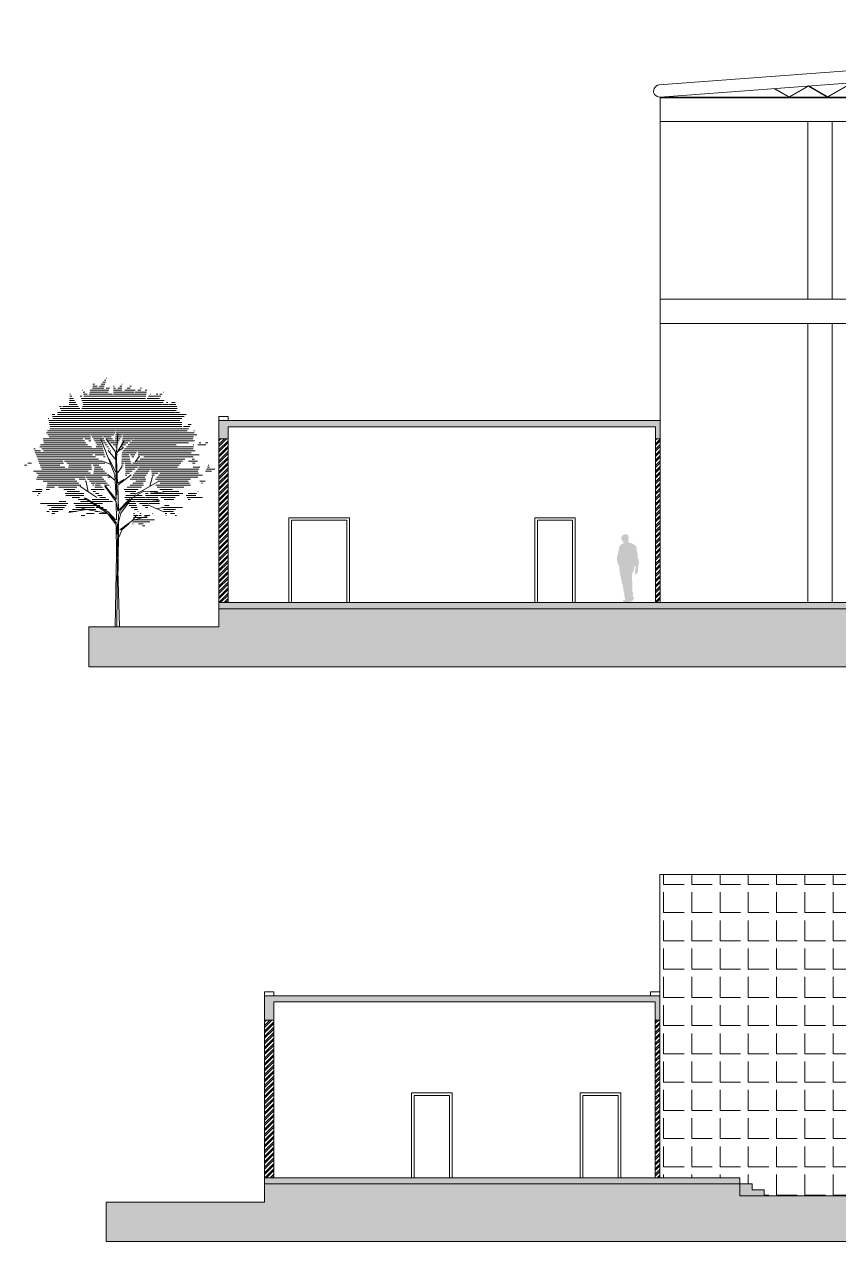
# Model space of a CAD drawing. Header units: inches. Extents: x 0 to 109, y 0 to 144.
# Drawn here: x 3.54 to 23.67, y 105.67 to 135.77 of the extents above; entities that cross this region are included whole.
import ezdxf

# ---------------------------------------------------------------- set-up
doc = ezdxf.new("R2010")
doc.units = ezdxf.units.IN
doc.header["$MEASUREMENT"] = 0
for name, color, linetype, lineweight in [('M_ELEV 2', 251, 'Continuous', 15), ('M_HATCH', 252, 'Continuous', 0), ('M_WALLS', 251, 'Continuous', 15)]:
    doc.layers.add(name, color=color, linetype=linetype, lineweight=lineweight)
doc.layers.add('M_FURNITURE', color=250, linetype='Continuous', lineweight=5, transparency=0.1)
pattern_1 = [(45, (-2902.48507, -285.21883), (-0.067351921, 0.067351921), []), (45, (-2902.44017, -285.21883), (-0.067351921, 0.067351921), [])]
pattern_2 = [(45, (-2902.48507, -278.75555), (-0.067351921, 0.067351921), []), (45, (-2902.44017, -278.75555), (-0.067351921, 0.067351921), [])]

# ---------------------------------------------------------------- blocks, each defined once
blk = doc.blocks.new('*X2')
at = {"color": 0, "linetype": 'ByBlock'}
for p, q in [((6.81, 14), (6.88, 14)), ((6.81, 13.9), (7.01, 13.9)), ((7.138, 13.9), (7.369, 13.9)), ((7.22, 14), (7.395, 14)), ((7.302, 14.1), (7.42, 14.1)), ((7.384, 14.2), (7.446, 14.2)), ((7.465, 14.3), (7.472, 14.3)), ((7.64, 13.9), (7.646, 13.9)), ((7.819, 13.9), (7.852, 13.9)), ((8.138, 13.9), (8.243, 13.9)), ((8.238, 14), (8.248, 14)), ((8.634, 13.9), (8.693, 13.9)), ((5.653, 13.3), (5.83, 13.3)), ((5.661, 13.4), (5.763, 13.4)), ((5.668, 13.5), (5.697, 13.5)), ((6.175, 13.4), (6.259, 13.4)), ((6.218, 13.3), (9.407, 13.3)), ((6.296, 13.7), (6.305, 13.7)), ((6.318, 13.6), (6.413, 13.6)), ((6.341, 13.5), (6.52, 13.5)), ((6.363, 13.4), (9.422, 13.4)), ((6.616, 13.5), (7.767, 13.5)), ((6.646, 13.6), (7.567, 13.6)), ((6.677, 13.7), (7.589, 13.7)), ((6.788, 13.8), (7.343, 13.8)), ((7.453, 13.8), (7.618, 13.8)), ((7.819, 13.8), (7.922, 13.8)), ((7.819, 13.7), (8.233, 13.7)), ((7.819, 13.6), (8.228, 13.6)), ((7.819, 13.5), (9.438, 13.5)), ((8.038, 13.8), (8.238, 13.8)), ((8.251, 13.6), (8.838, 13.6)), ((8.379, 13.7), (8.888, 13.7)), ((8.506, 13.8), (8.651, 13.8)), ((8.889, 13.6), (9.453, 13.6)), ((9.023, 13.7), (9.17, 13.7)), ((9.156, 13.8), (9.211, 13.8)), ((9.389, 13.7), (9.468, 13.7)), ((9.483, 13.3), (10.095, 13.3)), ((9.557, 13.4), (10.161, 13.4)), ((9.632, 13.5), (9.652, 13.5)), ((9.929, 13.5), (10.013, 13.5)), ((10.112, 13.5), (10.228, 13.5)), ((10.272, 13.6), (10.294, 13.6)), ((5.113, 13), (5.114, 13)), ((5.153, 12.9), (5.243, 12.9)), ((5.193, 12.8), (6.163, 12.8)), ((5.233, 12.7), (10.918, 12.7)), ((5.322, 12.9), (6.096, 12.9)), ((5.63, 13), (6.03, 13)), ((5.637, 13.1), (5.963, 13.1)), ((5.645, 13.2), (5.896, 13.2)), ((6.261, 13.2), (9.392, 13.2)), ((6.263, 12.8), (10.964, 12.8)), ((6.296, 12.9), (10.948, 12.9)), ((6.304, 13.1), (10.285, 13.1)), ((6.329, 13), (10.235, 13)), ((9.408, 13.2), (10.335, 13.2)), ((10.263, 13), (10.504, 13)), ((10.448, 13.1), (10.504, 13.1)), ((10.535, 13), (10.907, 13)), ((10.685, 13.1), (10.865, 13.1)), ((4.6, 12.3), (4.626, 12.3)), ((4.621, 12.2), (11.102, 12.2)), ((4.643, 12.1), (11.21, 12.1)), ((4.784, 12.5), (4.931, 12.5)), ((4.801, 12.4), (11.314, 12.4)), ((4.817, 12.3), (11.208, 12.3)), ((5.053, 12.6), (10.873, 12.6)), ((5.062, 12.5), (11.419, 12.5)), ((10.908, 12.6), (11.084, 12.6)), ((4.519, 11.6), (7.885, 11.6)), ((4.556, 11.7), (7.928, 11.7)), ((4.581, 11.5), (6.684, 11.5)), ((4.665, 12), (11.202, 12)), ((4.68, 11.8), (11.531, 11.8)), ((4.687, 11.9), (11.195, 11.9)), ((6.715, 11.5), (7.842, 11.5)), ((7.93, 11.5), (8.261, 11.5)), ((7.943, 11.6), (8.311, 11.6)), ((7.956, 11.7), (11.467, 11.7)), ((8.299, 11.5), (11.937, 11.5)), ((8.312, 11.6), (11.82, 11.6)), ((11.282, 11.9), (11.595, 11.9)), ((11.522, 12), (11.658, 12)), ((11.79, 11.7), (11.835, 11.7)), ((4.18, 10.9), (6.735, 10.9)), ((4.221, 11), (6.544, 11)), ((4.351, 11.3), (6.301, 11.3)), ((4.364, 11.2), (6.382, 11.2)), ((4.378, 11.1), (6.463, 11.1)), ((4.644, 11.4), (6.689, 11.4)), ((6.408, 11.3), (6.694, 11.3)), ((6.608, 11.2), (6.7, 11.2)), ((6.772, 11.4), (7.283, 11.4)), ((6.828, 11.3), (7.342, 11.3)), ((6.885, 11.2), (7.196, 11.2)), ((6.942, 11.1), (7.222, 11.1)), ((6.961, 10.9), (7.274, 10.9)), ((6.998, 11), (7.248, 11)), ((7.244, 11.2), (7.4, 11.2)), ((7.328, 11.4), (7.714, 11.4)), ((7.328, 11.1), (7.459, 11.1)), ((7.413, 11), (7.517, 11)), ((7.445, 11.3), (7.782, 11.3)), ((7.497, 10.9), (7.576, 10.9)), ((7.563, 11.2), (7.851, 11.2)), ((7.681, 11.1), (8.061, 11.1)), ((7.799, 11), (8.011, 11)), ((7.89, 11.2), (8.111, 11.2)), ((7.903, 11.3), (8.161, 11.3)), ((7.917, 11.4), (8.211, 11.4)), ((7.917, 10.9), (7.961, 10.9)), ((8.216, 10.9), (8.292, 10.9)), ((8.229, 11), (8.415, 11)), ((8.243, 11.1), (8.538, 11.1)), ((8.257, 11.2), (8.661, 11.2)), ((8.271, 11.3), (8.784, 11.3)), ((8.285, 11.4), (11.782, 11.4)), ((8.462, 10.9), (11.771, 10.9)), ((8.55, 11), (10.926, 11)), ((8.638, 11.1), (11.525, 11.1)), ((8.726, 11.2), (11.823, 11.2)), ((8.815, 11.3), (11.751, 11.3)), ((11.77, 11), (11.793, 11)), ((11.99, 11), (12.392, 11)), ((12.065, 11.1), (12.137, 11.1)), ((12.378, 11.1), (12.492, 11.1)), ((3.878, 10.8), (3.948, 10.8)), ((3.918, 10.7), (4.219, 10.7)), ((3.957, 10.6), (7.353, 10.6)), ((3.997, 10.5), (6.782, 10.5)), ((4.037, 10.4), (6.936, 10.4)), ((4.076, 10.3), (5.289, 10.3)), ((4.274, 10.8), (7.301, 10.8)), ((4.368, 10.7), (7.327, 10.7)), ((5.3, 10.3), (7.09, 10.3)), ((6.914, 10.5), (7.379, 10.5)), ((7.325, 10.4), (7.405, 10.4)), ((7.581, 10.8), (7.634, 10.8)), ((7.666, 10.7), (7.693, 10.7)), ((7.75, 10.6), (7.752, 10.6)), ((8.23, 10.3), (8.637, 10.3)), ((8.236, 10.4), (8.611, 10.4)), ((8.241, 10.5), (8.585, 10.5)), ((8.246, 10.6), (8.559, 10.6)), ((8.285, 10.7), (9.004, 10.7)), ((8.374, 10.8), (11.76, 10.8)), ((8.579, 10.6), (8.944, 10.6)), ((8.657, 10.5), (8.884, 10.5)), ((8.736, 10.4), (8.824, 10.4)), ((9.043, 10.7), (11.86, 10.7)), ((9.043, 10.6), (11.658, 10.6)), ((9.043, 10.5), (12.057, 10.5)), ((9.145, 10.3), (11.349, 10.3)), ((9.328, 10.4), (11.759, 10.4)), ((11.711, 10.3), (11.827, 10.3)), ((3.415, 10), (3.533, 10)), ((3.592, 10.1), (3.776, 10.1)), ((3.869, 9.7), (6.579, 9.7)), ((4.116, 10.2), (5.319, 10.2)), ((4.155, 10.1), (5.35, 10.1)), ((4.195, 10), (5.176, 10)), ((4.234, 9.9), (5.421, 9.9)), ((4.274, 9.8), (6.758, 9.8)), ((5.406, 10.2), (7.245, 10.2)), ((5.512, 10.1), (6.702, 10.1)), ((5.602, 9.9), (6.739, 9.9)), ((5.618, 10), (6.721, 10)), ((6.702, 10.1), (7.399, 10.1)), ((6.815, 10), (7.102, 10)), ((6.85, 9.7), (7.382, 9.7)), ((6.87, 9.8), (7.288, 9.8)), ((6.89, 9.9), (7.195, 9.9)), ((8.21, 9.9), (8.246, 9.9)), ((8.215, 10), (8.296, 10)), ((8.22, 10.1), (8.346, 10.1)), ((8.225, 10.2), (8.396, 10.2)), ((8.4, 10.2), (8.663, 10.2)), ((8.402, 10.1), (8.689, 10.1)), ((8.405, 10), (9.132, 10)), ((8.408, 9.9), (9.002, 9.9)), ((8.411, 9.8), (8.871, 9.8)), ((8.414, 9.7), (8.74, 9.7)), ((8.778, 10.1), (11.156, 10.1)), ((8.933, 9.7), (9.587, 9.7)), ((8.962, 10.2), (11.241, 10.2)), ((9.002, 9.8), (9.658, 9.8)), ((9.072, 9.9), (10.986, 9.9)), ((9.141, 10), (11.071, 10)), ((9.692, 9.8), (12.046, 9.8)), ((9.703, 9.7), (11.999, 9.7)), ((11.529, 10.2), (11.984, 10.2)), ((11.729, 10.1), (11.865, 10.1)), ((11.767, 9.9), (12.093, 9.9)), ((12.377, 9.7), (12.676, 9.7)), ((12.421, 9.8), (12.826, 9.8)), ((12.464, 9.9), (12.564, 9.9)), ((12.508, 10), (12.534, 10)), ((4.011, 9.6), (6.693, 9.6)), ((4.011, 9.3), (5.912, 9.3)), ((4.052, 9.4), (5.812, 9.4)), ((4.113, 9.5), (6.365, 9.5)), ((4.349, 9.2), (6.012, 9.2)), ((4.567, 9.1), (6.112, 9.1)), ((5.836, 9.4), (6.403, 9.4)), ((6.127, 9.3), (6.441, 9.3)), ((6.375, 9.5), (6.808, 9.5)), ((6.417, 9.2), (6.478, 9.2)), ((6.459, 9.4), (7.261, 9.4)), ((6.544, 9.3), (7.346, 9.3)), ((6.629, 9.2), (7.432, 9.2)), ((6.713, 9.1), (6.924, 9.1)), ((6.81, 9.5), (7.568, 9.5)), ((6.83, 9.6), (7.475, 9.6)), ((6.946, 9.1), (7.517, 9.1)), ((7.549, 9.4), (7.662, 9.4)), ((8.416, 9.6), (8.61, 9.6)), ((8.419, 9.5), (8.479, 9.5)), ((8.655, 9.3), (9.051, 9.3)), ((8.725, 9.4), (9.375, 9.4)), ((8.787, 9.1), (9.296, 9.1)), ((8.794, 9.5), (9.446, 9.5)), ((8.863, 9.6), (9.517, 9.6)), ((8.933, 9.2), (9.404, 9.2)), ((9.079, 9.3), (9.429, 9.3)), ((9.713, 9.6), (10.021, 9.6)), ((9.724, 9.5), (9.847, 9.5)), ((9.908, 9.3), (11.63, 9.3)), ((9.971, 9.4), (11.99, 9.4)), ((10.018, 9.2), (11.523, 9.2)), ((10.043, 9.5), (12.219, 9.5)), ((10.116, 9.6), (12.019, 9.6)), ((10.128, 9.1), (11.573, 9.1)), ((12.086, 9.2), (12.361, 9.2)), ((12.171, 9.1), (12.222, 9.1)), ((3.818, 8.7), (4.281, 8.7)), ((3.985, 8.8), (4.29, 8.8)), ((4.072, 8.5), (4.107, 8.5)), ((4.094, 8.6), (4.194, 8.6)), ((4.488, 8.8), (4.656, 8.8)), ((4.514, 8.9), (4.906, 8.9)), ((4.54, 9), (6.212, 9)), ((5.107, 8.9), (6.017, 8.9)), ((5.367, 8.8), (5.915, 8.8)), ((5.439, 8.6), (6.361, 8.6)), ((5.465, 8.5), (6.353, 8.5)), ((5.539, 8.7), (6.138, 8.7)), ((6.714, 8.8), (7.362, 8.8)), ((6.798, 9), (6.857, 9)), ((6.824, 8.7), (6.93, 8.7)), ((6.896, 8.9), (7.275, 8.9)), ((6.921, 9), (7.188, 9)), ((6.934, 8.6), (7.097, 8.6)), ((7.044, 8.5), (7.265, 8.5)), ((7.38, 9), (7.602, 9)), ((7.679, 8.9), (7.687, 8.9)), ((8.349, 8.8), (9.035, 8.8)), ((8.395, 8.7), (8.925, 8.7)), ((8.439, 8.5), (8.875, 8.5)), ((8.495, 8.9), (9.216, 8.9)), ((8.641, 9), (9.304, 9)), ((8.667, 8.6), (8.9, 8.6)), ((8.907, 8.5), (9.233, 8.5)), ((9.398, 8.6), (9.53, 8.6)), ((9.412, 8.5), (9.991, 8.5)), ((9.631, 8.7), (9.993, 8.7)), ((9.661, 8.6), (11.249, 8.6)), ((9.924, 9), (11.623, 9)), ((9.987, 8.9), (11.299, 8.9)), ((10.004, 8.5), (11.063, 8.5)), ((10.116, 8.8), (10.736, 8.8)), ((10.244, 8.7), (11.058, 8.7)), ((11.422, 8.5), (11.89, 8.5)), ((11.511, 8.6), (11.928, 8.6)), ((11.994, 8.7), (12.006, 8.7)), ((4.216, 8.1), (5.572, 8.1)), ((4.553, 8), (5.486, 8)), ((4.756, 7.9), (5.4, 7.9)), ((5.129, 8.2), (5.474, 8.2)), ((5.773, 8.4), (6.15, 8.4)), ((5.865, 8.1), (7.286, 8.1)), ((5.953, 8), (7.156, 8)), ((5.965, 7.9), (6.876, 7.9)), ((6.08, 8.3), (6.45, 8.3)), ((6.192, 8.2), (6.75, 8.2)), ((6.763, 8.3), (7.601, 8.3)), ((6.785, 8.2), (7.769, 8.2)), ((6.96, 7.9), (7.32, 7.9)), ((7.153, 8.4), (7.433, 8.4)), ((8.389, 8.4), (9.373, 8.4)), ((8.439, 8.3), (10.049, 8.3)), ((8.489, 8.2), (8.907, 8.2)), ((8.539, 8.1), (8.934, 8.1)), ((8.59, 8), (8.961, 8)), ((8.699, 7.9), (8.988, 7.9)), ((8.968, 8.2), (10.077, 8.2)), ((9.113, 8.1), (9.559, 8.1)), ((9.258, 8), (9.544, 8)), ((9.403, 7.9), (9.528, 7.9)), ((9.425, 8.4), (10.02, 8.4)), ((9.58, 8.1), (10.106, 8.1)), ((10.166, 8.4), (10.877, 8.4)), ((10.253, 7.9), (11.229, 7.9)), ((10.328, 8.3), (10.8, 8.3)), ((10.348, 8), (10.578, 8)), ((11.472, 8.4), (12.224, 8.4)), ((11.522, 8.3), (11.607, 8.3)), ((4.53, 7.7), (4.65, 7.7)), ((4.643, 7.8), (5.241, 7.8)), ((4.768, 7.5), (4.769, 7.5)), ((4.777, 7.6), (4.926, 7.6)), ((4.785, 7.7), (5.083, 7.7)), ((5.241, 7.8), (5.315, 7.8)), ((5.632, 7.7), (5.976, 7.7)), ((5.798, 7.8), (6.953, 7.8)), ((6.223, 7.5), (6.403, 7.5)), ((6.485, 7.6), (6.867, 7.6)), ((6.936, 7.7), (7.031, 7.7)), ((7.109, 7.6), (7.482, 7.6)), ((7.319, 7.8), (7.485, 7.8)), ((8.795, 7.3), (9.851, 7.3)), ((8.808, 7.6), (8.856, 7.6)), ((8.808, 7.5), (9.027, 7.5)), ((8.808, 7.4), (9.491, 7.4)), ((8.866, 7.8), (9.015, 7.8)), ((9.032, 7.7), (9.042, 7.7)), ((9.078, 7.5), (9.194, 7.5)), ((9.138, 7.6), (9.194, 7.6)), ((9.36, 7.5), (9.627, 7.5)), ((9.745, 7.6), (9.764, 7.6)), ((10.292, 7.8), (10.887, 7.8)), ((10.332, 7.7), (10.786, 7.7)), ((10.371, 7.6), (10.459, 7.6)), ((10.41, 7.5), (10.426, 7.5)), ((10.648, 7.6), (10.864, 7.6)), ((10.878, 7.5), (10.943, 7.5)), ((8.768, 7.1), (8.801, 7.1)), ((8.782, 7.2), (9.626, 7.2)), ((9.054, 7.1), (9.292, 7.1)), ((9.261, 7), (9.381, 7)), ((9.469, 6.9), (9.471, 6.9))]:
    blk.add_line(p, q, dxfattribs=at)

msp = doc.modelspace()

# ---------------------------------------------------------------- hatches: boundary and pattern name
at = {"layer": 'M_ELEV 2', "transparency": 33554641}
h = msp.add_hatch(color=256, dxfattribs=at)
h.dxf.hatch_style = 1
h.set_gradient(color1=(199, 200, 202), color2=(76, 0, 0), rotation=88)
h.paths.add_polyline_path([(5.137, 119.882), (96.545, 119.882), (96.545, 120.867), (92.994, 120.867), (92.994, 121.317), (8.348, 121.317), (8.348, 120.867), (5.137, 120.867)])
at = {"layer": 'M_FURNITURE', "transparency": 33554633}
msp.add_hatch(color=8, dxfattribs=at).paths.add_polyline_path([(18.35, 123.143), (18.401, 123.156), (18.435, 123.153), (18.459, 123.133), (18.476, 123.099), (18.483, 123.048), (18.472, 123.027), (18.472, 123), (18.483, 122.952), (18.523, 122.939), (18.54, 122.942), (18.632, 122.888), (18.673, 122.84), (18.683, 122.721), (18.697, 122.694), (18.707, 122.575), (18.724, 122.528), (18.731, 122.473), (18.731, 122.419), (18.717, 122.378), (18.714, 122.337), (18.707, 122.276), (18.707, 122.225), (18.693, 122.195), (18.67, 122.178), (18.659, 122.161), (18.636, 122.174), (18.636, 122.242), (18.636, 122.279), (18.653, 122.32), (18.653, 122.361), (18.636, 122.378), (18.629, 122.378), (18.608, 122.269), (18.574, 122.205), (18.561, 122.154), (18.564, 122.106), (18.557, 122.069), (18.568, 121.963), (18.568, 121.851), (18.571, 121.759), (18.585, 121.712), (18.581, 121.627), (18.602, 121.603), (18.602, 121.566), (18.591, 121.528), (18.554, 121.498), (18.517, 121.501), (18.513, 121.481), (18.513, 121.467), (18.387, 121.467), (18.34, 121.484), (18.343, 121.52), (18.391, 121.535), (18.387, 121.566), (18.384, 121.596), (18.374, 121.613), (18.374, 121.698), (18.36, 121.715), (18.347, 121.776), (18.35, 121.81), (18.333, 121.875), (18.326, 121.923), (18.312, 121.953), (18.248, 122.276), (18.248, 122.341), (18.221, 122.419), (18.207, 122.47), (18.19, 122.483), (18.19, 122.592), (18.2, 122.623), (18.221, 122.694), (18.227, 122.738), (18.24, 122.806), (18.258, 122.866), (18.282, 122.898), (18.314, 122.919), (18.328, 122.924), (18.355, 122.936), (18.347, 122.97), (18.327, 122.987), (18.316, 123.003), (18.304, 123.031), (18.301, 123.051), (18.3, 123.079), (18.301, 123.099), (18.325, 123.126)])
at = {"layer": 'M_HATCH'}
h = msp.add_hatch(color=256, dxfattribs=at)
h.dxf.hatch_style = 1
h.paths.add_polyline_path([(19.257, 125.967), (19.142, 125.967), (8.578, 125.967), (8.348, 125.967), (8.348, 125.517), (8.578, 125.517), (8.578, 125.817), (19.142, 125.817), (19.142, 125.517), (19.257, 125.517)])
h.paths.add_polyline_path([(92.994, 128.967), (92.764, 128.967), (70.294, 128.967), (59.004, 128.967), (59.004, 128.817), (70.064, 128.817), (70.064, 128.367), (70.294, 128.367), (70.294, 128.817), (92.764, 128.817), (92.764, 128.367), (92.994, 128.367)])
h.paths.add_polyline_path([(39.283, 133.967), (39.05, 133.967), (39.05, 133.367), (39.283, 133.367)])
h.paths.add_polyline_path([(39.283, 124.567), (39.05, 124.567), (39.05, 124.467), (39.283, 124.467)])
h = msp.add_hatch(dxfattribs=at)
h.set_pattern_fill('ANSI32', color=256, scale=0.01)
h.set_pattern_definition(pattern_1)
h.paths.add_polyline_path([(8.348, 121.467), (8.578, 121.467), (8.578, 125.517), (8.348, 125.517)])
h = msp.add_hatch(dxfattribs=at)
h.set_pattern_fill('ANSI32', color=256, scale=0.01)
h.set_pattern_definition(pattern_1)
h.paths.add_polyline_path([(19.257, 125.517), (19.142, 125.517), (19.142, 121.467), (19.257, 121.467)])
h = msp.add_hatch(color=256, dxfattribs=at)
h.dxf.hatch_style = 1
h.paths.add_polyline_path([(39.283, 121.467), (39.05, 121.467), (19.142, 121.467), (8.348, 121.467), (8.348, 121.317), (39.283, 121.317)])
h.paths.add_polyline_path([(53.027, 121.467), (39.283, 121.467), (39.283, 121.317), (53.027, 121.317)])
h.paths.add_polyline_path([(92.994, 121.467), (70.064, 121.467), (55.744, 121.467), (55.744, 121.317), (92.994, 121.317)])
h = msp.add_hatch(color=256, dxfattribs=at)
h.dxf.hatch_style = 1
h.paths.add_polyline_path([(19.249, 111.747), (9.474, 111.747), (9.474, 111.147), (9.704, 111.147), (9.704, 111.597), (19.134, 111.597), (19.134, 111.147), (19.249, 111.147)])
h.paths.add_polyline_path([(56.041, 113.247), (52.911, 113.247), (52.911, 113.147), (56.041, 113.147)])
h.paths.add_polyline_path([(53.141, 114.747), (52.911, 114.747), (52.911, 114.147), (53.141, 114.147)])
h.paths.add_polyline_path([(53.141, 110.347), (52.911, 110.347), (52.911, 110.247), (53.141, 110.247)])
h = msp.add_hatch(dxfattribs=at)
h.set_pattern_fill('ANGLE', color=256, scale=0.1)
h.set_pattern_definition([(0, (-2902.4851, -278.75555), (0, 0.6985), [0.508, -0.1905]), (90, (-2902.4851, -278.75555), (-0.6985, 0), [0.508, -0.1905])])
h.paths.add_polyline_path([(37.54, 114.147), (37.54, 114.747), (19.249, 114.747), (19.249, 111.747), (19.249, 107.247), (21.231, 107.247), (21.231, 107.097), (21.531, 107.097), (21.531, 106.947), (21.831, 106.947), (21.831, 106.797), (34.939, 106.797), (34.939, 106.947), (35.239, 106.947), (35.239, 107.097), (35.539, 107.097), (35.539, 107.247), (37.54, 107.247)])
h = msp.add_hatch(dxfattribs=at)
h.set_pattern_fill('ANSI32', color=256, scale=0.01)
h.set_pattern_definition(pattern_2)
h.paths.add_polyline_path([(9.704, 111.147), (9.474, 111.147), (9.474, 107.247), (9.704, 107.247)])
h = msp.add_hatch(dxfattribs=at)
h.set_pattern_fill('ANSI32', color=256, scale=0.01)
h.set_pattern_definition(pattern_2)
h.paths.add_polyline_path([(19.249, 111.147), (19.134, 111.147), (19.134, 107.247), (19.249, 107.247)])
h = msp.add_hatch(color=256, dxfattribs=at)
h.dxf.hatch_style = 1
h.paths.add_polyline_path([(21.231, 107.247), (19.249, 107.247), (9.474, 107.247), (9.474, 107.097), (19.249, 107.097), (21.231, 107.097)])
h.paths.add_polyline_path([(21.831, 106.947), (21.531, 106.947), (21.531, 107.097), (21.231, 107.097), (21.231, 106.797), (21.831, 106.797)])
h.paths.add_polyline_path([(54.34, 107.247), (37.773, 107.247), (37.54, 107.247), (35.539, 107.247), (35.539, 107.097), (54.34, 107.097)])
h.paths.add_polyline_path([(55.24, 106.797), (54.94, 106.797), (54.94, 106.947), (54.64, 106.947), (54.64, 107.097), (54.34, 107.097), (54.34, 106.647), (55.24, 106.647)])
h.paths.add_polyline_path([(35.539, 107.097), (35.239, 107.097), (35.239, 106.947), (34.939, 106.947), (34.939, 106.797), (35.539, 106.797)])
at = {"layer": 'M_HATCH', "transparency": 33554590}
h = msp.add_hatch(color=256, dxfattribs=at)
h.dxf.hatch_style = 1
h.set_gradient(color1=(199, 200, 202), color2=(76, 0, 0), rotation=89)
h.paths.add_polyline_path([(56.684, 106.647), (55.24, 106.647), (54.34, 106.647), (54.34, 107.097), (35.539, 107.097), (35.539, 106.797), (34.939, 106.797), (21.831, 106.797), (21.231, 106.797), (21.231, 107.097), (19.249, 107.097), (9.474, 107.097), (9.474, 106.647), (5.562, 106.647), (5.562, 105.667), (56.684, 105.667)])

# ---------------------------------------------------------------- linework, layer by layer
at = {"layer": 'M_ELEV 2'}
for p, q in [((19.257, 125.967), (19.257, 133.967)), ((39.05, 133.967), (19.257, 133.967)), ((39.05, 133.367), (19.257, 133.367)), ((22.908, 133.367), (22.908, 128.967)), ((23.508, 133.367), (23.508, 128.967)), ((39.05, 128.967), (19.257, 128.967)), ((39.05, 128.367), (19.257, 128.367)), ((22.908, 128.367), (22.908, 121.467)), ((23.508, 128.367), (23.508, 121.467)), ((5.137, 120.867), (5.137, 119.882)), ((5.137, 119.882), (96.545, 119.882)), ((37.54, 114.747), (19.249, 114.747)), ((19.249, 111.747), (19.249, 114.747)), ((5.562, 106.647), (5.562, 105.667)), ((5.562, 105.667), (56.684, 105.667))]:
    msp.add_line(p, q, dxfattribs=at)
for points in [[(11.578, 121.467), (11.578, 123.567), (10.078, 123.567), (10.078, 121.467)], [(11.513, 121.467), (11.513, 123.502), (10.143, 123.502), (10.143, 121.467)], [(17.158, 121.467), (17.158, 123.567), (16.158, 123.567), (16.158, 121.467)], [(17.093, 121.467), (17.093, 123.502), (16.223, 123.502), (16.223, 121.467)], [(13.113, 107.247), (13.113, 109.347), (14.113, 109.347), (14.113, 107.247)], [(13.178, 107.247), (13.178, 109.282), (14.048, 109.282), (14.048, 107.247)], [(17.284, 107.247), (17.284, 109.347), (18.284, 109.347), (18.284, 107.247)], [(17.349, 107.247), (17.349, 109.282), (18.219, 109.282), (18.219, 107.247)]]:
    msp.add_lwpolyline(points, dxfattribs=at)
at = {"layer": 'M_FURNITURE'}
for p, q in [((5.817, 125.187), (5.849, 125.638)), ((5.774, 124.628), (5.43, 125.509)), ((5.796, 125.197), (5.57, 125.498)), ((5.806, 124.993), (5.613, 125.23)), ((5.796, 125.111), (6.01, 125.466)), ((5.817, 125.176), (5.989, 125.305)), ((5.677, 124.886), (5.452, 124.972)), ((5.796, 124.703), (5.634, 125.026)), ((5.828, 124.123), (5.796, 125.187)), ((5.817, 125.015), (5.828, 125.154)), ((5.839, 124.413), (5.817, 125.015)), ((6.279, 124.95), (6.386, 125.09)), ((5.774, 124.499), (5.602, 124.639)), ((5.806, 124.015), (5.774, 124.628)), ((5.849, 124.682), (5.957, 124.832)), ((5.849, 124.37), (6.182, 124.628)), ((5.334, 124.069), (4.915, 124.349)), ((5.119, 124.209), (5.065, 124.456)), ((5.806, 123.962), (5.527, 124.349)), ((5.549, 124.349), (5.806, 124.015)), ((5.849, 124.424), (6.01, 124.51)), ((5.871, 123.758), (5.849, 124.37)), ((6.343, 124.177), (6.837, 124.456)), ((6.644, 124.349), (6.709, 124.585)), ((5.592, 123.682), (5.022, 124.059)), ((5.624, 123.704), (5.055, 124.048)), ((5.849, 123.725), (6.15, 124.037)), ((5.924, 123.682), (6.204, 124.059)), ((6.204, 124.059), (6.494, 124.22)), ((6.279, 124.145), (6.505, 124.252)), ((6.494, 124.22), (6.999, 124.177)), ((5.076, 123.768), (4.636, 123.693)), ((5.076, 123.768), (4.915, 123.822)), ((5.592, 123.682), (5.076, 123.768)), ((5.817, 123.511), (5.806, 123.962)), ((5.849, 123.725), (5.828, 123.919)), ((5.871, 123.639), (5.914, 123.758)), ((5.914, 123.758), (6.128, 123.983)), ((6.548, 123.962), (6.88, 123.994)), ((6.612, 123.876), (6.988, 123.715)), ((6.816, 123.79), (6.956, 123.822)), ((5.806, 123.392), (5.592, 123.682)), ((5.796, 123.511), (5.624, 123.704)), ((5.828, 123.435), (5.634, 123.65)), ((5.83, 123.157), (5.843, 123.415)), ((5.839, 122.952), (5.871, 123.639)), ((5.86, 122.243), (5.871, 123.446)), ((5.871, 123.446), (5.924, 123.682)), ((5.903, 123.263), (6.214, 123.5)), ((5.946, 123.263), (6.128, 123.425)), ((6.214, 123.5), (6.311, 123.629)), ((6.214, 123.5), (6.58, 123.607)), ((5.817, 122.662), (5.806, 123.392)), ((5.881, 123.091), (5.946, 123.263)), ((5.834, 122.586), (5.839, 122.942)), ((5.785, 120.867), (5.817, 122.662)), ((5.828, 120.889), (5.839, 122.554)), ((5.839, 122.554), (5.892, 120.867))]:
    msp.add_line(p, q, dxfattribs=at)
at = {"layer": 'M_WALLS'}
for p, q in [((39.26, 135.765), (19.235, 134.266)), ((39.283, 135.466), (19.257, 133.967)), ((39.05, 133.967), (19.257, 133.967)), ((39.05, 133.947), (19.257, 133.947)), ((8.348, 125.967), (8.348, 126.067)), ((8.348, 126.067), (8.578, 126.067)), ((8.578, 125.967), (8.348, 125.967)), ((8.348, 125.967), (8.348, 120.867)), ((8.578, 126.067), (8.578, 125.967)), ((8.578, 125.967), (19.142, 125.967)), ((8.578, 121.467), (8.578, 125.817)), ((8.578, 125.817), (19.142, 125.817)), ((19.257, 125.967), (19.142, 125.967)), ((19.142, 125.817), (19.142, 121.467)), ((19.257, 121.467), (19.257, 125.967)), ((8.578, 125.517), (8.348, 125.517)), ((19.257, 125.517), (19.142, 125.517)), ((19.142, 121.467), (8.348, 121.467)), ((92.994, 121.317), (8.348, 121.317)), ((39.05, 121.467), (19.142, 121.467)), ((8.348, 120.867), (5.137, 120.867)), ((9.474, 111.747), (9.474, 111.847)), ((9.474, 111.847), (9.704, 111.847)), ((9.474, 107.247), (9.474, 111.747)), ((9.474, 111.747), (19.249, 111.747)), ((9.704, 111.847), (9.704, 111.747)), ((19.019, 111.747), (19.019, 111.847)), ((19.019, 111.847), (19.249, 111.847)), ((19.249, 111.847), (19.249, 111.747)), ((19.249, 111.747), (19.249, 107.247)), ((9.704, 107.247), (9.704, 111.597)), ((9.704, 111.597), (19.134, 111.597)), ((19.134, 111.597), (19.134, 107.247)), ((9.474, 111.147), (9.704, 111.147)), ((19.134, 111.147), (19.249, 111.147)), ((9.474, 106.647), (9.474, 107.247)), ((9.474, 107.247), (19.249, 107.247)), ((19.249, 107.247), (21.231, 107.247)), ((21.231, 107.247), (21.231, 107.097)), ((9.474, 107.097), (19.249, 107.097)), ((19.249, 107.097), (21.231, 107.097)), ((21.231, 107.097), (21.531, 107.097)), ((21.231, 107.097), (21.231, 106.797)), ((21.531, 107.097), (21.531, 106.947)), ((21.531, 106.947), (21.831, 106.947)), ((21.831, 106.947), (21.831, 106.797)), ((9.474, 106.647), (5.562, 106.647)), ((21.831, 106.797), (21.231, 106.797)), ((21.831, 106.797), (34.939, 106.797))]:
    msp.add_line(p, q, dxfattribs=at)
for points in [[(39.048, 133.963), (36.778, 135.273), (34.506, 133.961), (32.756, 134.972), (31.006, 133.961), (29.657, 134.74), (28.309, 133.961), (27.27, 134.561), (26.231, 133.961), (25.43, 134.423), (24.63, 133.961), (24.013, 134.317), (23.397, 133.961), (22.922, 134.236), (22.446, 133.961), (22.078, 134.174)], [(39.053, 133.971), (36.778, 135.285), (34.506, 133.973), (32.756, 134.983), (31.006, 133.973), (29.657, 134.751), (28.309, 133.973), (27.27, 134.573), (26.231, 133.973), (25.43, 134.435), (24.63, 133.973), (24.013, 134.329), (23.397, 133.973), (22.922, 134.247), (22.446, 133.973), (22.083, 134.183)]]:
    msp.add_lwpolyline(points, dxfattribs=at)
msp.add_arc((19.246, 134.117), 0.15, 94.2814, 274.2814, dxfattribs=at)

# ---------------------------------------------------------------- block references
at = {"layer": 'M_FURNITURE', "xscale": 0.4999999999999884, "yscale": 0.4999999999999884, "zscale": 0.4999999999999884}
msp.add_blockref('*X2', (1.832, 119.868), dxfattribs=at)

doc.saveas('drawing.dxf')
